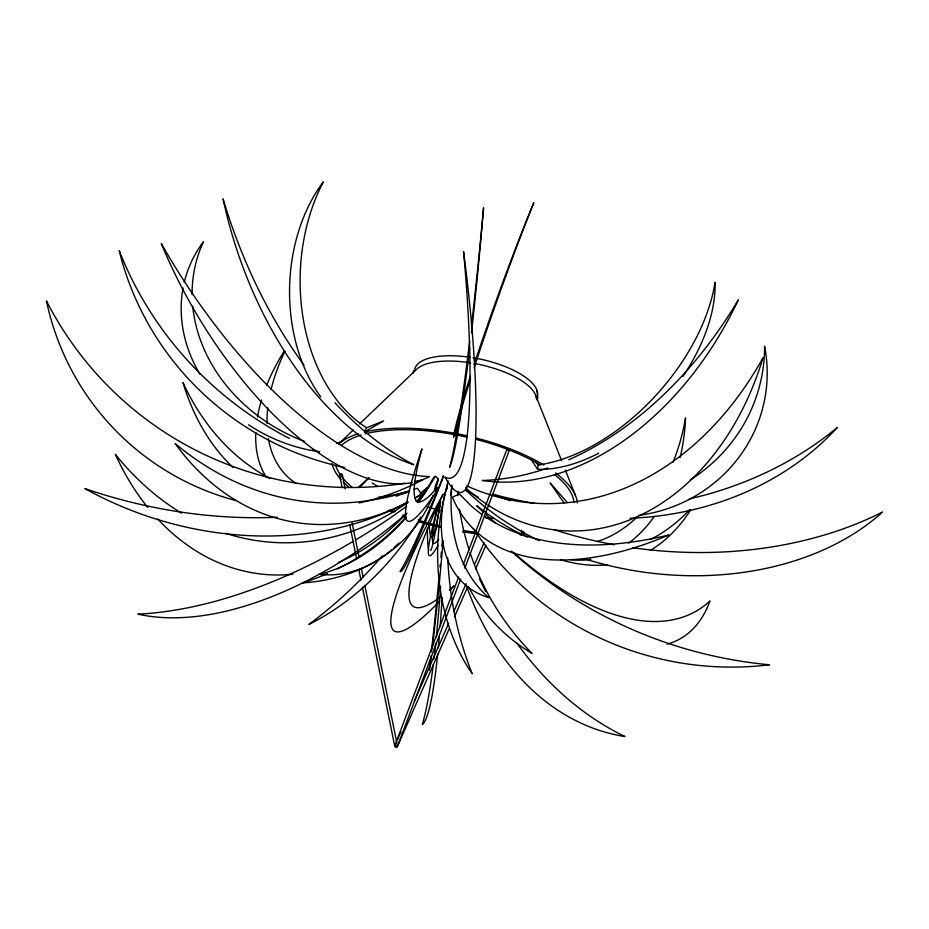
<?xml version="1.0" encoding="UTF-8"?>
<svg xmlns="http://www.w3.org/2000/svg" width="929" height="929" viewBox="0 0 929 929"><rect width="100%" height="100%" fill="white"/><g stroke="black" fill="none" stroke-linecap="round" stroke-linejoin="round"><path stroke-width="1.39" d="M413.173 373.098L413.777 370.299M430.719 550.456A148.013 7.908 -85.2 0 0 435.55 530.471L440.381 503.03M446.686 488.584L447.221 485.054A172.782 9.244 -85.2 0 1 446.954 489.165M451.97 485.043L451.297 493.113A274.926 163.365 -48.2 0 0 488.77 597.626A172.782 102.666 -48.2 0 1 448.289 481.094M598.764 453.224A148.013 87.953 -48.2 0 1 537.601 469.296L538.228 464.976A163.55 97.185 -48.2 0 0 715.086 282.346A148.013 87.953 -48.2 0 1 682.885 376.489M523.782 531.632L523.143 535.627L521.529 530.238M394.79 746.405C396.962 743.397 398.39 748.031 394.79 746.405L362.391 587.186M435.55 530.471L440.66 501.648M342.151 487.667L339.549 474.882L340.688 474.185L342.313 474.638L345.193 488.886M341.814 475.253C343.242 474.417 340.467 473.488 339.724 474.069M464.814 568.142L509.394 450.135L507.129 449.764M397.298 746.765L396.764 745.406A1.37 0.929 23.7 0 0 394.93 745.406L395.557 746.846A1.37 0.929 23.7 0 0 397.298 746.765L449.23 628.747M455.245 432.868L456.975 426.504L453.573 437.036L455.245 432.868A163.55 8.744 -70.2 0 1 470.597 378.823M395.545 743.815L458.636 576.932M463.246 564.716L506.851 449.392M397.728 745.592L460.714 578.976M537.229 400.144L537.845 397.345L537.055 390.795M397.507 739.554L400.991 731.634M414.357 701.244L448.661 623.301M453.886 611.41L466.103 583.667M474.812 563.845L484.114 542.71M454.478 616.81L467.31 587.639M475.485 569.071L485.983 545.207M364.853 431.044L366.607 427.781A163.55 114.673 -88.6 0 1 323.304 181.921A148.013 103.781 -88.6 0 0 320.784 396.973M434.017 476.856L425.714 491.069A274.926 235.966 23 0 1 417.748 502.624M359.987 487.11L368.929 477.97M353.275 429.964L338.644 443.969A125.485 47.611 12.3 0 1 358.118 433.762M359.546 423.961L417.028 368.929A62.742 23.806 12.3 0 1 470.608 362.844M358.594 487.075L368.836 477.738M406.565 506.386L390.238 517.952A443.609 242.504 -42.9 0 1 355.517 539.981M364.261 432.136L382.469 421.603M336.403 443.586L342.975 440.752M366.607 427.781L383.689 420.895M402.861 493.856L409.399 491.627M409.584 490.698L395.208 495.203A443.609 321.666 -81.3 0 1 175.128 443.528A308.974 224.04 -81.3 0 0 408.04 501.974M413.51 489.467L417.435 488.236L421.452 494.205A308.974 224.04 -81.3 0 1 415.402 497.874M509.371 450.286L508.395 450.217M415.983 500.963L419.757 502.008M340.444 475.346L339.549 474.882M397.043 746.463L395.231 745.778M535.429 461.968L538.228 464.976M550.92 483.846L567.317 502.496M550.014 482.813L564.112 503.007M530.691 458.891L537.601 469.296M561.615 460.645L535.452 394.755A62.742 23.806 12.3 0 0 474.649 363.529M565.355 470.062L575.492 495.61M352.126 522.981L359.058 557.063M361.369 568.42L363.1 576.944M364.842 585.467L396.904 743.107M349.676 524.63L356.608 558.759M358.919 570.127L360.951 580.079M457.649 491.22L458.02 495.482M523.956 533.13A121.966 46.276 12.3 0 1 518.463 533.571M475.764 532.236A121.966 46.276 12.3 0 1 463.083 530.517M440.369 526.104A121.966 46.276 12.3 0 1 418.085 520.066M405.81 515.943A121.966 46.276 12.3 0 1 403.093 514.945M395.115 511.821A121.966 46.276 12.3 0 1 390.017 509.661M352.23 487.377A121.966 46.276 12.3 0 1 341.396 476.263M339.805 473.999A121.966 46.276 12.3 0 1 335.752 465.545M341.884 445.026A121.966 46.276 12.3 0 1 361.137 435.016M365.202 433.866A121.966 46.276 12.3 0 1 467.113 437.234M475.567 439.278A121.966 46.276 12.3 0 1 540.167 464.814M554.416 474.464A121.966 46.276 12.3 0 1 573.948 502.392M524.571 534.732A125.485 47.611 12.3 0 1 520.31 535.058M476.38 533.687A125.485 47.611 12.3 0 1 462.491 531.783M440.149 527.417A125.485 47.611 12.3 0 1 418.189 521.517M406.136 517.546A125.485 47.611 12.3 0 1 402.118 516.083M392.99 512.518A125.485 47.611 12.3 0 1 387.985 510.381M348.863 487.191A125.485 47.611 12.3 0 1 343.196 481.942M341.024 479.619A125.485 47.611 12.3 0 1 331.943 463.594M364.725 431.973A125.485 47.611 12.3 0 1 467.345 435.922M475.671 437.931A125.485 47.611 12.3 0 1 543.813 465.023M555.635 472.977A125.485 47.611 12.3 0 1 577.397 502.984M535.94 396.091A62.742 23.806 12.3 0 1 536.428 398.727M492.962 518.347A115.022 43.64 12.3 0 1 485.855 517.859M442.274 510.869A115.022 43.64 12.3 0 1 427.073 506.828M377.755 486.401A115.022 43.64 12.3 0 1 372.157 482.999M414.787 369.208A62.742 23.806 12.3 0 1 470.422 357.351M473.105 357.77A62.742 23.806 12.3 0 1 537.566 394.709M435.213 486.691A172.782 121.142 -88.6 0 0 438.174 478.958L435.492 476.112L426.574 490.64A274.926 192.767 -88.6 0 1 418.468 502.264M399.029 542.989A172.782 121.142 -88.6 0 1 394.012 547.738M391.968 549.538A172.782 121.142 -88.6 0 1 319.773 574.436A274.926 192.767 -88.6 0 0 406.356 517.36M415.321 481.93A263.07 121.908 60 0 0 429.419 476.554A343.927 159.37 60 0 1 161.332 243.595A263.07 121.908 60 0 0 412.569 482.534M334.986 402.826A349.954 207.086 72.5 0 0 413.823 464.744A287.2 169.949 72.5 0 1 223.053 198.829A349.954 207.086 72.5 0 0 304.05 365.213M428.745 550.073A148.013 7.908 -85.2 0 1 427.386 528.369M435.956 525.117A163.55 8.744 -85.2 0 1 429.244 524.339M440.613 586.396A443.609 39.587 89.7 0 1 436.386 636.783M435.701 643.414A443.609 39.587 89.7 0 1 433.948 659.114M433.297 664.514A443.609 39.587 89.7 0 1 422.265 724.597A308.974 27.568 89.7 0 0 437.745 653.528M443.098 540.852A172.782 9.244 -85.2 0 1 432.124 648.814M431.114 656.675A172.782 9.244 -85.2 0 1 429.314 669.925M449.682 590.53A263.07 37.555 -57.1 0 0 453.851 585.897A343.927 49.098 -57.1 0 1 449.45 589.752M439.707 601.179A263.07 37.555 -57.1 0 1 443.156 494.089A343.927 49.098 -57.1 0 0 440.276 597.092M442.111 597.556A308.974 27.568 89.7 0 1 440.16 626.332M439.371 636.075A308.974 27.568 89.7 0 1 438.302 647.885M442.39 540.922A274.926 14.701 -85.2 0 1 441.902 546.461M441.403 551.989A274.926 14.701 -85.2 0 1 440.903 557.493M440.276 564.367A274.926 14.701 -85.2 0 1 440.021 567.108M439.254 575.306A274.926 14.701 -85.2 0 1 431.37 651.891M430.905 655.932A274.926 14.701 -85.2 0 1 429.303 669.809M438.755 539.401A349.954 19.393 -69.9 0 1 432.531 541.41M432.391 540.434A349.954 19.393 -69.9 0 1 438.755 503.518A287.2 15.921 -69.9 0 0 438.186 545.346M453.573 437.036A148.013 7.908 -70.2 0 1 470.422 375.955M474.069 364.702A148.013 7.908 -70.2 0 1 533.78 202.801A163.55 8.744 -70.2 0 0 474.104 367.896M471.456 332.814A287.2 15.921 -85.5 0 0 483.568 207.724A349.954 19.393 -85.5 0 1 471.526 325.347M469.668 348.282A287.2 15.921 -85.5 0 1 449.648 467.31A349.954 19.393 -85.5 0 0 469.668 341.059M638.85 515.328A148.013 143.182 -2.7 0 0 764.579 346.18A163.55 158.22 -2.7 0 1 690.282 479.887M511.345 551.141A443.609 437.629 -10.9 0 0 769.537 664.781A308.974 304.805 -10.9 0 1 473.302 528.392M468.634 587A172.782 167.15 -2.7 0 0 532.05 653.447A274.926 265.973 -2.7 0 1 469.993 552.488M450.716 495.389A172.782 167.15 -2.7 0 1 451.773 486.982M583.993 558.573A263.07 187.461 7.3 0 0 882.55 512.053A343.927 245.082 7.3 0 1 632.475 547.715M539.11 540.69A263.07 187.461 7.3 0 1 465.963 490.152A343.927 245.082 7.3 0 0 478.249 497.201M614.406 544.789A343.927 245.082 7.3 0 1 553.998 529.669M469.145 549.922A274.926 265.973 -2.7 0 1 459.565 509.255M630.083 518.231A287.2 246.371 5 0 0 837.343 427.503A349.954 300.206 5 0 1 689.225 498.931M510.369 500.719A287.2 246.371 5 0 1 492.916 494.182A349.954 300.206 5 0 0 534.152 503.263M319.657 451.796A148.013 127.029 23 0 1 248.566 424.785M200.06 374.48A148.013 127.029 23 0 1 183.048 288.025M184.221 282.451A148.013 127.029 23 0 1 203.486 241.703A163.55 140.372 23 0 0 192.106 294.667M304.689 441.507A163.55 140.372 23 0 1 192.698 306.082M277.272 517.279A443.609 357.502 21.4 0 1 84.841 488.573A308.974 249.007 21.4 0 0 407.425 502.241M433.053 495.575A172.782 148.292 23 0 1 302.889 582.866A274.926 235.966 23 0 0 327.519 573.541M438.372 478.865A172.782 148.292 23 0 1 434.923 490.524M359.198 502.961A263.07 262.036 -78.9 0 0 422.8 479.852A343.927 342.569 -78.9 0 1 414.555 481.524M236.094 500.615A263.07 262.036 -78.9 0 1 46.45 300.915A343.927 342.569 -78.9 0 0 404.858 483.219M420.64 494.611A308.974 249.007 21.4 0 1 414.717 498.165M405.265 517.906A274.926 235.966 23 0 1 337.448 568.896M344.566 467.496A287.2 277.574 34 0 1 119.226 250.644A349.954 338.226 34 0 0 289.453 438.465M318.937 451.993A349.954 338.226 34 0 1 312.423 449.276M484.346 516.141A443.609 242.504 -42.9 0 0 668.88 534.965A308.974 168.904 -42.9 0 1 452.4 497.131L459.414 493.949L471.142 505.899A443.609 242.504 -42.9 0 0 482.046 514.538M488.027 505.074A263.07 197.018 -86.3 0 0 762.976 357.839A343.927 257.577 -86.3 0 1 466.764 485.89M486.877 504.308A263.07 197.018 -86.3 0 1 465.58 487.771M568.745 459.762A349.954 245.883 -67.1 0 0 738.358 299.823A287.2 201.79 -67.1 0 1 482.29 480.479A349.954 245.883 -67.1 0 0 547.785 468.019M680.167 457.393A148.013 103.781 -88.6 0 0 685.532 417.876A163.55 114.673 -88.6 0 1 673.06 462.154M654.051 516.779A148.013 103.781 -88.6 0 1 628.759 543.059M590.832 559.386A148.013 103.781 -88.6 0 1 570.267 559.513M636.62 517.499A163.55 114.673 -88.6 0 1 597.126 541.572M516.617 642.787A443.609 321.666 -81.3 0 0 624.938 736.523A308.974 224.04 -81.3 0 1 466.312 585.409M485.612 591.425A443.609 321.666 -81.3 0 1 479.457 578.674M447.151 486.424A172.782 121.142 -88.6 0 0 472.187 673.711A274.926 192.767 -88.6 0 1 447.673 557.899M667.15 644.169A263.07 121.908 60 0 0 709.965 600.97A343.927 159.37 60 0 1 513.389 552.36M607.566 564.786A287.2 169.949 72.5 0 1 560.535 559.653M495.889 523.213A287.2 169.949 72.5 0 1 485.182 513.842M483.068 511.867A287.2 169.949 72.5 0 1 476.774 505.748A349.954 207.086 72.5 0 0 527.358 537.067M690.537 510.149A287.2 169.949 72.5 0 1 650.451 550.386M689.632 509.673A349.954 207.086 72.5 0 1 650.254 539.552M266.402 477.332A148.013 87.953 -48.2 0 1 255.777 432.473M257.472 417.075A148.013 87.953 -48.2 0 1 261.525 399.981M266.611 385.419A148.013 87.953 -48.2 0 1 284.332 350.976M296.2 483.498A163.55 97.185 -48.2 0 1 268.376 438.651M266.995 423.508A163.55 97.185 -48.2 0 1 267.784 407.901M271.059 389.553A163.55 97.185 -48.2 0 1 284.948 351.255M353.113 541.41A443.609 242.504 -42.9 0 1 137.922 614.127A308.974 168.904 -42.9 0 0 407.018 513.214M437.652 481.338A172.782 102.666 -48.2 0 1 434.54 489.269M420.849 516.942A172.782 102.666 -48.2 0 1 418.712 520.588M417.249 523.015A172.782 102.666 -48.2 0 1 308.869 624.451A274.926 163.365 -48.2 0 0 382.26 555.972M416.389 501.823A263.07 197.018 -86.3 0 0 426.968 487.795A343.927 257.577 -86.3 0 1 420.326 493.206M406.054 513.772A263.07 197.018 -86.3 0 1 338.307 562.475M292.832 574.238A263.07 197.018 -86.3 0 1 157.733 519.009M147.781 507.513A263.07 197.018 -86.3 0 1 115.37 454.386A343.927 257.577 -86.3 0 0 181.596 513.145M407.843 502.461A343.927 257.577 -86.3 0 1 225.329 533.211M396.16 496.237A287.2 201.79 -67.1 0 0 407.97 491.557A349.954 245.883 -67.1 0 1 378.277 497.305M232.912 467.368A287.2 201.79 -67.1 0 1 182.978 382.62A349.954 245.883 -67.1 0 0 269.863 478.423M443.516 475.729L442.796 478.342A172.782 9.244 -70.2 0 1 400.016 571.428A274.926 14.701 -70.2 0 0 437.826 489.653L443.516 475.729M437.338 487.458L435.457 492.869A308.974 27.568 -65.1 0 1 421.963 448.87A443.609 39.587 -65.1 0 0 431.404 494.007L437.338 487.458M445.142 477.227A263.07 37.555 81.7 0 0 463.583 251.782A343.927 49.098 81.7 0 1 445.142 477.227"/></g></svg>
